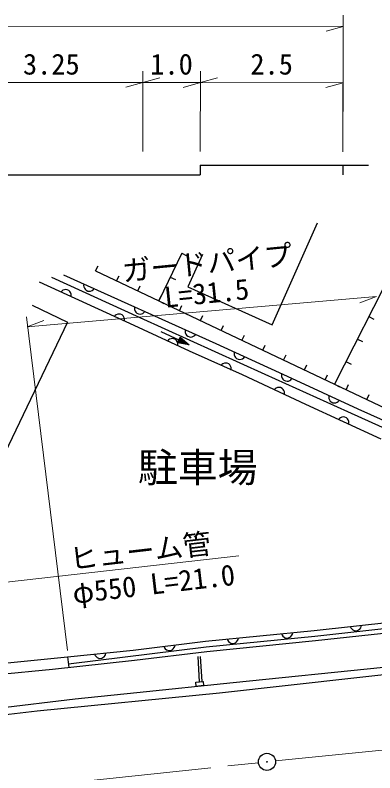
# Model space of a CAD drawing. Units: millimetres, scale not verified. Extents: x 40000 to 680000, y 20000 to 380000.
# Drawn here: x 242819 to 274428, y 275854 to 342462 of the extents above; entities that cross this region are included whole.
import ezdxf
from ezdxf.enums import TextEntityAlignment as Align

# ---------------------------------------------------------------- set-up
doc = ezdxf.new("R2010")
doc.units = ezdxf.units.MM
doc.header["$LTSCALE"] = 1000
doc.linetypes.add('CHAIN', pattern=[18.5, 12, -1.5, 3.5, -1.5])
for name, color, linetype, lineweight in [('M-BGD', 7, 'Continuous', 25), ('M-BMK', 2, 'CHAIN', 13), ('M-BMK-SRVR', 3, 'Continuous', 25), ('M-STR-HTXT', 7, 'Continuous', 13), ('M-STR-STRC', 7, 'Continuous', 25)]:
    doc.layers.add(name, color=color, linetype=linetype, lineweight=lineweight)
doc.styles.add('ＭＳ ゴシック', font='')
doc.styles.get('ＭＳ ゴシック').set_extended_font_data('MS Gothic')

msp = doc.modelspace()

# ---------------------------------------------------------------- linework, layer by layer
at = {"layer": 'M-BGD'}
for p, q in [((259089, 329281), (259089, 328438)), ((259089, 329281), (273870, 329281)), ((271628, 329281), (271628, 328438)), ((184133, 328438), (259089, 328438)), ((265403, 315249), (269402, 324201)), ((277940, 323920), (270883, 310017)), ((257458, 321532), (255435, 317344)), ((257458, 321532), (257908, 321315)), ((259269, 321429), (257997, 318566)), ((249891, 319973), (250105, 320425)), ((249891, 319973), (255435, 317344)), ((253803, 315855), (246031, 319401)), ((247078, 319634), (260455, 313585)), ((251739, 319097), (251953, 319548)), ((256446, 319438), (256897, 319220)), ((253288, 315179), (244944, 318983)), ((248852, 318831), (248839, 318706)), ((248839, 318706), (248852, 318590)), ((248852, 318590), (248902, 318457)), ((248902, 318457), (248969, 318362)), ((249677, 318327), (249763, 318419)), ((253587, 318220), (253801, 318672)), ((257997, 318566), (265403, 315249)), ((246918, 318208), (246832, 318116)), ((247015, 318274), (246918, 318208)), ((247147, 318323), (247015, 318274)), ((247263, 318336), (247147, 318323)), ((247389, 318322), (247263, 318336)), ((247534, 318255), (247389, 318322)), ((247627, 318169), (247534, 318255)), ((247692, 318073), (247627, 318169)), ((247742, 317940), (247692, 318073)), ((247741, 317698), (247754, 317824)), ((247754, 317824), (247742, 317940)), ((248969, 318362), (249062, 318276)), ((249062, 318276), (249207, 318210)), ((249207, 318210), (249333, 318197)), ((249333, 318197), (249449, 318210)), ((249449, 318210), (249581, 318260)), ((249581, 318260), (249677, 318327)), ((255435, 317344), (255649, 317795)), ((255435, 317344), (255649, 317795)), ((255435, 317344), (270883, 310017)), ((255435, 317344), (255885, 317126)), ((244300, 316963), (247412, 315472)), ((253311, 316815), (253298, 316689)), ((253298, 316689), (253312, 316573)), ((253312, 316573), (253361, 316441)), ((253361, 316441), (253428, 316345)), ((254136, 316310), (254222, 316403)), ((257264, 316476), (257478, 316928)), ((251603, 316057), (251517, 315964)), ((251700, 316123), (251603, 316057)), ((251832, 316172), (251700, 316123)), ((251948, 316184), (251832, 316172)), ((252074, 316171), (251948, 316184)), ((252219, 316104), (252074, 316171)), ((252312, 316018), (252219, 316104)), ((252377, 315921), (252312, 316018)), ((252427, 315789), (252377, 315921)), ((252439, 315673), (252427, 315789)), ((253428, 316345), (253521, 316259)), ((253521, 316259), (253666, 316193)), ((253666, 316193), (253792, 316180)), ((253792, 316180), (253908, 316194)), ((264800, 310860), (253803, 315855)), ((253908, 316194), (254040, 316244)), ((254040, 316244), (254136, 316310)), ((259093, 315609), (259307, 316061)), ((273907, 315975), (274353, 315749)), ((247412, 315472), (233165, 285736)), ((252426, 315547), (252439, 315673)), ((258141, 312924), (253288, 315179)), ((260921, 314742), (261136, 315193)), ((258113, 313490), (255647, 314630)), ((257770, 314799), (257757, 314673)), ((257757, 314673), (257771, 314557)), ((257771, 314557), (257821, 314425)), ((257821, 314425), (257887, 314329)), ((256288, 313905), (256202, 313813)), ((256385, 313971), (256288, 313905)), ((256517, 314020), (256385, 313971)), ((256633, 314033), (256517, 314020)), ((256759, 314020), (256633, 314033)), ((256904, 313953), (256759, 314020)), ((256997, 313866), (256904, 313953)), ((257062, 313770), (256997, 313866)), ((257112, 313637), (257062, 313770)), ((257088, 313655), (257323, 314164)), ((257158, 313711), (257326, 314074)), ((257228, 313767), (257329, 313985)), ((257714, 313675), (257228, 313767)), ((257298, 313823), (257331, 313896)), ((257496, 313775), (257298, 313823)), ((257323, 314164), (258113, 313490)), ((257326, 314074), (257859, 313608)), ((257329, 313985), (257714, 313675)), ((257331, 313896), (257496, 313775)), ((257887, 314329), (257980, 314243)), ((257980, 314243), (258126, 314177)), ((258126, 314177), (258251, 314164)), ((258251, 314164), (258367, 314178)), ((258367, 314178), (258500, 314228)), ((258500, 314228), (258595, 314294)), ((258595, 314294), (258681, 314387)), ((262750, 313874), (262965, 314326)), ((272899, 313989), (273345, 313763)), ((258113, 313490), (257088, 313655)), ((257111, 313396), (257124, 313522)), ((257124, 313522), (257112, 313637)), ((257859, 313608), (257158, 313711)), ((260455, 313585), (266717, 310712)), ((264579, 313007), (264793, 313459)), ((262794, 310831), (258141, 312924)), ((262079, 312837), (262066, 312712)), ((262066, 312712), (262078, 312596)), ((262078, 312596), (262127, 312463)), ((262127, 312463), (262193, 312367)), ((262901, 312327), (262988, 312419)), ((266408, 312139), (266622, 312591)), ((260973, 311754), (260887, 311662)), ((261070, 311820), (260973, 311754)), ((261202, 311869), (261070, 311820)), ((261318, 311882), (261202, 311869)), ((261444, 311868), (261318, 311882)), ((261589, 311802), (261444, 311868)), ((261682, 311715), (261589, 311802)), ((262193, 312367), (262285, 312280)), ((262285, 312280), (262431, 312213)), ((262431, 312213), (262556, 312199)), ((262556, 312199), (262672, 312212)), ((262672, 312212), (262805, 312261)), ((262805, 312261), (262901, 312327)), ((271891, 312003), (272337, 311777)), ((261747, 311619), (261682, 311715)), ((261797, 311486), (261747, 311619)), ((261796, 311245), (261809, 311370)), ((261809, 311370), (261797, 311486)), ((268237, 311272), (268451, 311724)), ((268369, 308226), (262794, 310831)), ((272055, 307598), (264800, 310860)), ((266236, 310925), (266222, 310799)), ((266222, 310799), (266235, 310683)), ((266235, 310683), (266284, 310550)), ((266284, 310550), (266350, 310454)), ((266350, 310454), (266442, 310367)), ((266717, 310712), (272925, 307846)), ((266962, 310348), (267058, 310414)), ((267058, 310414), (267144, 310507)), ((270066, 310405), (270280, 310856)), ((266003, 309731), (265887, 309718)), ((266129, 309717), (266003, 309731)), ((266442, 310367), (266587, 310301)), ((266587, 310301), (266713, 310287)), ((266713, 310287), (266829, 310299)), ((266829, 310299), (266962, 310348)), ((270883, 310017), (297499, 297394)), ((270883, 310017), (271329, 309791)), ((271895, 309537), (272109, 309989)), ((265658, 309603), (265572, 309511)), ((265755, 309669), (265658, 309603)), ((265887, 309718), (265755, 309669)), ((266274, 309650), (266129, 309717)), ((266367, 309564), (266274, 309650)), ((266432, 309468), (266367, 309564)), ((266482, 309335), (266432, 309468)), ((266481, 309093), (266494, 309219)), ((266494, 309219), (266482, 309335)), ((273724, 308670), (273938, 309122)), ((270393, 309012), (270379, 308886)), ((270379, 308886), (270392, 308770)), ((270392, 308770), (270441, 308637)), ((270441, 308637), (270506, 308541)), ((270506, 308541), (270599, 308455)), ((270599, 308455), (270744, 308388)), ((270986, 308387), (271118, 308436)), ((271118, 308436), (271215, 308501)), ((271215, 308501), (271301, 308594)), ((274991, 305188), (268369, 308226)), ((270744, 308388), (270870, 308374)), ((270870, 308374), (270986, 308387)), ((272925, 307846), (279498, 304909)), ((271408, 307074), (271312, 307008)), ((271541, 307123), (271408, 307074)), ((271657, 307136), (271541, 307123)), ((271782, 307122), (271657, 307136)), ((271928, 307056), (271782, 307122)), ((282452, 302879), (272055, 307598)), ((271312, 307008), (271226, 306916)), ((272020, 306969), (271928, 307056)), ((272086, 306873), (272020, 306969)), ((272135, 306740), (272086, 306873)), ((272134, 306499), (272148, 306625)), ((272148, 306625), (272135, 306740)), ((269106, 288370), (276424, 289188)), ((269159, 287872), (276476, 288690)), ((272269, 288723), (272322, 288608)), ((272322, 288608), (272392, 288516)), ((272392, 288516), (272503, 288427)), ((272503, 288427), (272609, 288379)), ((272892, 288370), (273006, 288423)), ((273006, 288423), (273099, 288494)), ((273099, 288494), (273187, 288604)), ((273187, 288604), (273236, 288711)), ((273236, 288711), (273262, 288834)), ((259560, 287415), (269106, 288370)), ((259615, 286918), (269159, 287872)), ((266222, 288081), (266274, 287966)), ((266274, 287966), (266344, 287872)), ((266344, 287872), (266453, 287783)), ((266453, 287783), (266559, 287733)), ((266841, 287721), (266957, 287773)), ((266957, 287773), (267050, 287842)), ((267050, 287842), (267140, 287952)), ((267140, 287952), (267189, 288057)), ((267189, 288057), (267217, 288181)), ((269201, 287475), (276517, 288292)), ((272609, 288379), (272733, 288352)), ((272733, 288352), (272892, 288370)), ((253191, 286642), (259560, 287415)), ((256847, 286965), (256872, 287089)), ((259659, 286520), (269201, 287475)), ((261449, 287604), (261501, 287488)), ((261501, 287488), (261570, 287395)), ((261570, 287395), (261680, 287305)), ((261680, 287305), (261785, 287256)), ((261785, 287256), (261909, 287228)), ((261909, 287228), (262068, 287244)), ((262068, 287244), (262183, 287295)), ((262183, 287295), (262277, 287365)), ((262277, 287365), (262366, 287475)), ((262366, 287475), (262416, 287580)), ((262416, 287580), (262444, 287703)), ((266559, 287733), (266682, 287705)), ((266682, 287705), (266841, 287721)), ((247408, 286042), (253191, 286642)), ((247494, 285447), (259615, 286918)), ((253293, 285748), (259659, 286520)), ((255879, 286968), (255933, 286854)), ((255933, 286854), (256005, 286762)), ((256005, 286762), (256116, 286675)), ((256116, 286675), (256223, 286627)), ((256223, 286627), (256347, 286602)), ((256347, 286602), (256506, 286621)), ((256506, 286621), (256620, 286675)), ((256620, 286675), (256712, 286747)), ((256712, 286747), (256799, 286858)), ((256799, 286858), (256847, 286965)), ((241174, 285415), (247408, 286042)), ((247408, 286042), (247541, 285129)), ((249802, 286290), (249854, 286175)), ((249854, 286175), (249924, 286082)), ((249924, 286082), (250034, 285993)), ((250034, 285993), (250140, 285943)), ((250140, 285943), (250263, 285916)), ((250263, 285916), (250422, 285932)), ((250422, 285932), (250538, 285984)), ((250538, 285984), (250631, 286054)), ((250631, 286054), (250720, 286164)), ((250720, 286164), (250769, 286270)), ((250769, 286270), (250797, 286393)), ((259032, 283850), (258901, 286071)), ((259069, 286071), (259238, 283872)), ((246110, 284975), (253293, 285748)), ((238839, 284248), (246110, 284975)), ((258686, 283814), (259340, 283882)), ((258724, 283452), (258686, 283814)), ((259340, 283882), (259378, 283521)), ((259378, 283521), (258724, 283452))]:
    msp.add_line(p, q, dxfattribs=at)
at = {"layer": 'M-BMK'}
for p, q in [((265696, 276895), (363507, 286853)), ((211290, 271183), (264204, 276741))]:
    msp.add_line(p, q, dxfattribs=at)
at = {"layer": 'M-BMK-SRVR'}
for radius in [750, 30]:
    msp.add_circle((264950, 276819), radius, dxfattribs=at)
at = {"layer": 'M-STR-HTXT'}
for p, q in [((271643, 342462), (271629, 330452)), ((171648, 341574), (271642, 341462)), ((271642, 341462), (270141, 341043)), ((254040, 337539), (254032, 330472)), ((259099, 337533), (259091, 330466)), ((271637, 337519), (271629, 330452)), ((237962, 336557), (254039, 336539)), ((254039, 336539), (252538, 336121)), ((254039, 336539), (255539, 336957)), ((254039, 336539), (259098, 336533)), ((259098, 336533), (257597, 336115)), ((259098, 336533), (260598, 336952)), ((259098, 336533), (271636, 336519)), ((271636, 336519), (270136, 336101)), ((274580, 317731), (243887, 315072)), ((274580, 317731), (273122, 317183)), ((247410, 286619), (243809, 315940)), ((243887, 315072), (245345, 315620)), ((242056, 292628), (262475, 294943))]:
    msp.add_line(p, q, dxfattribs=at)
at = {"layer": 'M-STR-STRC'}
for p, q in [((261966, 283794), (275183, 285157)), ((272837, 284247), (280747, 285066)), ((253510, 282903), (261966, 283794)), ((260772, 282893), (272837, 284247)), ((244765, 281303), (260772, 282893)), ((248094, 282358), (253510, 282903)), ((240529, 281448), (248094, 282358)), ((237131, 280430), (244765, 281303))]:
    msp.add_line(p, q, dxfattribs=at)

# ---------------------------------------------------------------- texts
at = {"layer": 'M-BGD', "style": 'ＭＳ ゴシック'}
msp.add_text('駐車場', height=2566, dxfattribs=at).set_placement((258862, 302697), align=Align.MIDDLE_CENTER)
at = {"layer": 'M-STR-HTXT', "style": 'ＭＳ ゴシック'}
for s, p in [('3.25', (245997, 338156)), ('1.0', (256562, 338156)), ('2.5', (265359, 338156))]:
    msp.add_text(s, height=1833, dxfattribs=at).set_placement(p, align=Align.MIDDLE_CENTER)
for s, rotation, p in [('ガードパイプ', 5.6, (259692, 320692)), ('L=31.5', 5.9, (259648, 318035)), ('ヒューム管', 6.6, (253822, 295350)), ('φ550 L=21.0', 6.7, (254992, 292465))]:
    msp.add_text(s, height=1833, rotation=rotation, dxfattribs=at).set_placement(p, align=Align.MIDDLE_CENTER)

doc.saveas('drawing.dxf')
